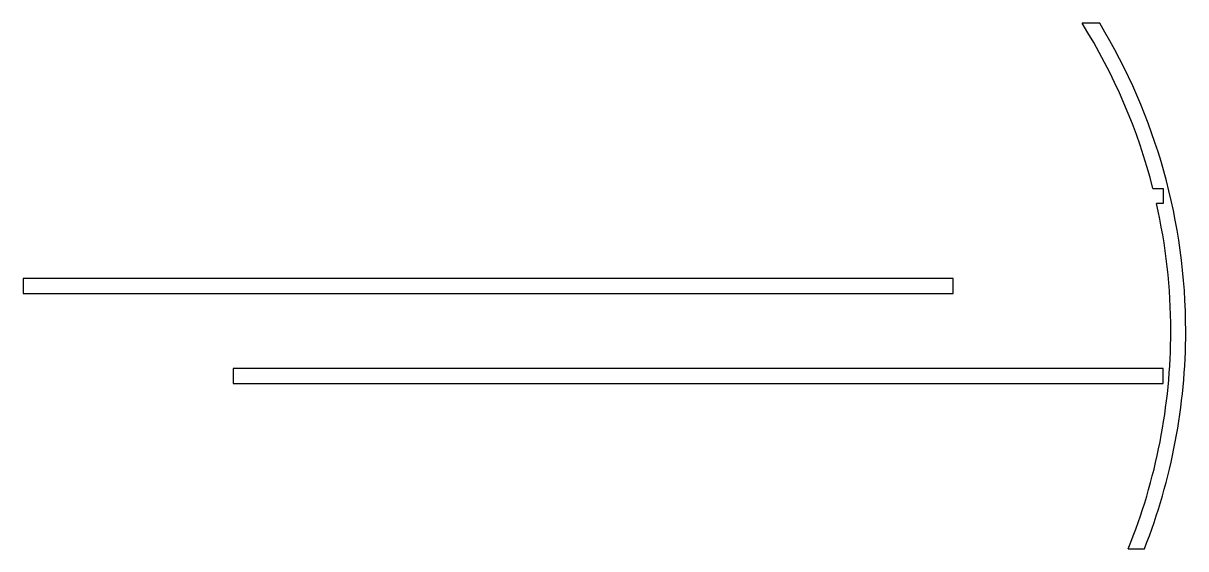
# Model space of a CAD drawing. Header units: millimetres. Extents: x -76 to 79, y -29 to 41.
import ezdxf

# ---------------------------------------------------------------- set-up
doc = ezdxf.new("R2010")
doc.units = ezdxf.units.MM

msp = doc.modelspace()

# ---------------------------------------------------------------- linework, layer by layer
for p, q in [((67.53, 41), (65.18, 41)), ((74.62, 19), (76, 19)), ((76, 19), (76, 17)), ((76, 17), (75.1, 17)), ((-76, 7), (-76, 5)), ((48, 7), (-76, 7)), ((48, 5), (48, 7)), ((-76, 5), (48, 5)), ((-48, -5), (-48, -7)), ((76, -5), (-48, -5)), ((76, -7), (76, -5)), ((-48, -7), (76, -7)), ((71.33, -29), (73.48, -29))]:
    msp.add_line(p, q)
for radius, start, end in [(77, 14.2855, 32.1723), (79, 0, 31.2643), (77, 0, 12.7548), (77, 337.8753, 360), (79, 338.4638, 360)]:
    msp.add_arc((0, 0), radius, start, end)

doc.saveas('drawing.dxf')
